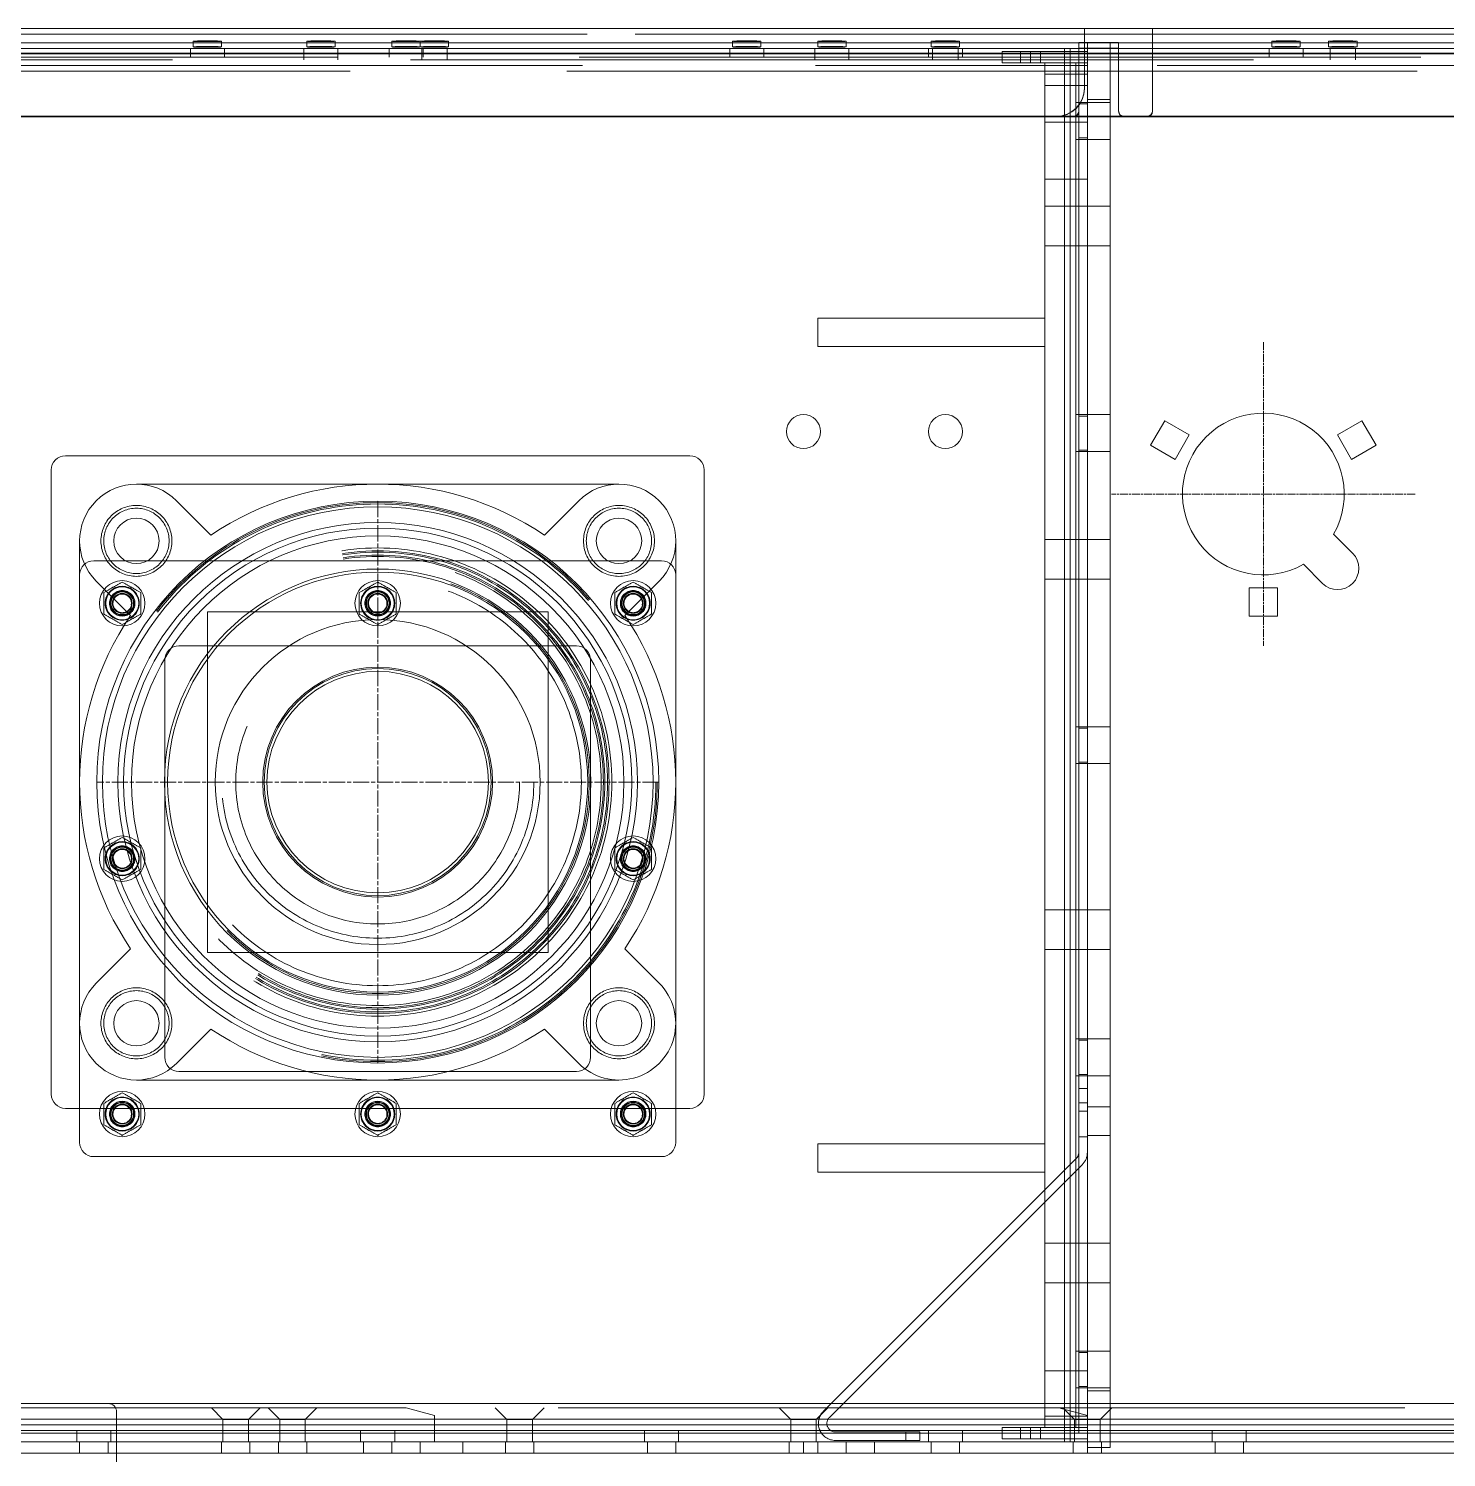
# Model space of a CAD drawing. Header units: millimetres. Extents: x 3220 to 226993, y 817 to 176024.
# Drawn here: x 89757 to 90257, y 42940 to 43443 of the extents above; entities that cross this region are included whole.
import ezdxf

# ---------------------------------------------------------------- set-up
doc = ezdxf.new("R2010")
doc.units = ezdxf.units.MM
doc.linetypes.add('CHAIN', pattern=[0.3543, 0.2362, -0.0295, 0.0591, -0.0295])
doc.linetypes.add('DASHED', pattern=[15, 7, -8])
doc.layers.add('Gewinde(DIN)', color=160, linetype='Continuous', lineweight=25)
for name, color, linetype, lineweight, true_color in [('Mittelpunktmarkierung(DIN)', 7, 'Continuous', 25, 0x3f3f3f), ('Sichtbare Kanten(DIN)', 7, 'Continuous', 50, 0x3f3f3f), ('Sichtbare tangentiale Kanten(DIN)', 7, 'Continuous', 50, 0x3f3f3f), ('Verdeckte Kanten(DIN)', 7, 'DASHED', 35, 0x3f3f3f), ('Verdeckte tangentiale Kanten(DIN)', 7, 'DASHED', 35, 0x3f3f3f)]:
    doc.layers.add(name, color=color, linetype=linetype, lineweight=lineweight, true_color=true_color)

# ---------------------------------------------------------------- blocks, each defined once
blk = doc.blocks.new('TKF 300 Motor F')
at = {"layer": 'Mittelpunktmarkierung(DIN)', "color": 1, "linetype": 'CHAIN', "lineweight": 0, "ltscale": 23.990969}
for p, q in [((-0.01, 99.01), (-0.01, -99)), ((98.99, 0), (-99.01, 0))]:
    blk.add_line(p, q, dxfattribs=at)
at = {"layer": 'Sichtbare Kanten(DIN)', "color": 5, "lineweight": 0}
for p, q in [((272.99, 265.54), (-750.01, 265.54)), ((272.99, 260.5), (272.99, 265.54)), ((272.99, 265.54), (272.99, 265.54)), ((246.99, 260.66), (260.99, 260.66)), ((246.99, 260.5), (246.99, 260.66)), ((246.99, 260.5), (246.99, 256.85)), ((249.99, 258.66), (246.99, 258.66)), ((246.99, 258.5), (249.99, 258.5)), ((246.99, 236.61), (246.99, 256.85)), ((249.99, 240.5), (249.99, 260.5)), ((257.99, 260.5), (249.99, 260.5)), ((257.99, 260.5), (257.99, 240.5)), ((260.99, 258.66), (257.99, 258.66)), ((260.99, 260.66), (260.99, 260.5)), ((260.99, 256.85), (260.99, 260.5)), ((260.99, 256.85), (260.99, 236.61)), ((272.99, 260.5), (272.99, 256.85)), ((272.99, 236.61), (272.99, 256.85)), ((246.99, 254.5), (249.99, 254.5)), ((246.99, 253.5), (249.99, 253.5)), ((249.99, 240.5), (249.99, -214.5)), ((257.99, 240.5), (257.99, -214.5)), ((244.99, 234.62), (-740.01, 234.62)), ((-740.01, 234.44), (244.99, 234.44)), ((245.99, 234.71), (245.99, -227.5)), ((246.99, 236.43), (246.99, 236.61)), ((260.99, 236.43), (260.99, 236.61)), ((270.99, 234.62), (262.99, 234.62)), ((262.99, 234.44), (270.99, 234.44)), ((272.99, 236.43), (272.99, 236.61)), ((-110.01, 115), (109.99, 115)), ((-115.01, -110), (-115.01, 110)), ((114.99, 110), (114.99, -110)), ((-85.01, 105), (-0.01, 105)), ((-0.01, 105), (84.99, 105)), ((-58.75, 87.03), (-70.87, 99.15)), ((70.85, 99.15), (58.74, 87.03)), ((-105.01, 0), (-105.01, 85)), ((104.99, 85), (104.99, 0)), ((-99.15, 70.86), (-87.04, 58.75)), ((87.02, 58.75), (99.13, 70.86)), ((-105.01, -85), (-105.01, 0)), ((104.99, 0), (104.99, -85)), ((-87.04, -58.74), (-99.15, -70.85)), ((99.13, -70.85), (87.02, -58.74)), ((-70.87, -99.14), (-58.75, -87.03)), ((58.74, -87.03), (70.85, -99.14)), ((-0.01, -105), (-85.01, -105)), ((84.99, -105), (-0.01, -105)), ((109.99, -115), (-110.01, -115)), ((249.99, -234.5), (249.99, -214.5)), ((257.99, -214.5), (257.99, -234.5)), ((241.99, -224.5), (245.99, -224.5)), ((241.99, -228.5), (241.99, -224.5)), ((249.99, -228.5), (-750.01, -228.5)), ((245.99, -227.5), (241.99, -227.5)), ((245.99, -227.5), (249.99, -227.5)), ((249.99, -232.5), (-750.01, -232.5)), ((249.99, -232.5), (-750.01, -232.5)), ((-750.01, -236.5), (249.99, -236.5)), ((249.99, -234.5), (249.99, -236.5)), ((249.99, -234.5), (257.99, -234.5))]:
    blk.add_line(p, q, dxfattribs=at)
for centre, radius in [((-0.01, 0), 99), ((-85.01, 85), 8), ((84.99, 85), 8), ((-0.01, 0), 89.5), ((-0.01, 0), 57.25), ((-0.01, 0), 40.5), ((-0.01, 0), 40), ((-0.01, 0), 39), ((-85.01, -85), 8), ((84.99, -85), 8)]:
    blk.add_circle(centre, radius, dxfattribs=at)
at = {"layer": 'Sichtbare Kanten(DIN)', "color": 1, "lineweight": 0}
blk.add_circle((-0.01, 0), 0.01, dxfattribs=at)
at = {"layer": 'Sichtbare Kanten(DIN)', "color": 5, "lineweight": 0}
for centre, radius, start, end in [((-110.01, 110), 5, 90, 180), ((109.99, 110), 5, 0, 90), ((-85.01, 85), 20, 45, 225), ((-0.01, 0), 105, 55.9806, 124.0194), ((84.99, 85), 20, 315, 135), ((-0.01, 0), 105, 145.9806, 214.0194), ((-0.01, 0), 105, 325.9806, 34.0194), ((-85.01, -85), 20, 135, 315), ((84.99, -85), 20, 225, 45), ((-0.01, 0), 105, 235.9806, 304.0194), ((-110.01, -110), 5, 180, 270), ((109.99, -110), 5, 270, 0)]:
    blk.add_arc(centre, radius, start, end, dxfattribs=at)
for centre in [(19.99, 261.09), (199.99, 261.09)]:
    blk.add_ellipse(centre, major_axis=(-5, 0), ratio=0.026186, dxfattribs=at)
for centre, major_axis, start_param, end_param in [((244.99, 236.61), (2, 0), 4.712389, 6.283185), ((244.99, 236.43), (2, 0), 4.712389, 6.283185), ((262.99, 236.61), (-2, 0), 0, 1.570796), ((262.99, 236.43), (-2, 0), 0, 1.570796), ((270.99, 236.61), (2, 0), 4.712389, 6.283185), ((270.99, 236.43), (2, 0), 4.712389, 6.283185)]:
    blk.add_ellipse(centre, major_axis=major_axis, ratio=0.996195, start_param=start_param, end_param=end_param, dxfattribs=at)
at = {"layer": 'Sichtbare tangentiale Kanten(DIN)', "color": 5, "lineweight": 0}
for p, q in [((-750.01, 265.54), (272.99, 265.54)), ((-750.01, 260.5), (246.99, 260.5)), ((-750.01, 256.85), (246.99, 256.85)), ((260.99, 260.5), (272.99, 260.5)), ((260.99, 256.85), (272.99, 256.85)), ((249.99, 240.5), (257.99, 240.5)), ((241.99, -224.5), (241.99, 234.44)), ((244.99, 234.44), (244.99, 234.62)), ((262.99, 234.44), (262.99, 234.62)), ((270.99, 234.44), (270.99, 234.62)), ((257.99, -214.5), (249.99, -214.5)), ((-250.01, -224.5), (241.99, -224.5))]:
    blk.add_line(p, q, dxfattribs=at)
for radius in [97, 91.5, 86.75, 75.09, 74]:
    blk.add_circle((-0.01, 0), radius, dxfattribs=at)
at = {"layer": 'Verdeckte Kanten(DIN)', "color": 5, "lineweight": 0, "ltscale": 26.048429}
blk.add_line((272.99, 263.54), (-750.01, 263.54), dxfattribs=at)
at = {"layer": 'Verdeckte Kanten(DIN)', "color": 5, "lineweight": 0, "ltscale": 0.38097}
for p, q in [((14.99, 259.09), (14.99, 261.09)), ((24.99, 259.09), (24.99, 261.09)), ((194.99, 259.09), (194.99, 261.09)), ((204.99, 259.09), (204.99, 261.09))]:
    blk.add_line(p, q, dxfattribs=at)
at = {"layer": 'Verdeckte Kanten(DIN)', "color": 5, "lineweight": 0, "ltscale": 0.761779}
for p, q in [((15.49, 258.5), (15.49, 254.5)), ((24.49, 258.5), (24.49, 254.5)), ((195.49, 258.5), (195.49, 254.5)), ((204.49, 258.5), (204.49, 254.5)), ((219.99, 257.5), (219.99, 253.5)), ((226.49, 257.5), (226.49, 253.5)), ((233.49, 257.5), (233.49, 253.5)), ((241.99, 254.5), (241.99, 258.5)), ((245.99, 250.5), (249.99, 250.5)), ((249.99, 239.5), (245.99, 239.5)), ((249.99, 226.5), (245.99, 226.5)), ((249.99, 129.5), (245.99, 129.5)), ((249.99, 116.5), (245.99, 116.5)), ((249.99, 19.5), (245.99, 19.5)), ((249.99, 6.5), (245.99, 6.5)), ((249.99, -90.5), (245.99, -90.5)), ((249.99, -103.5), (245.99, -103.5)), ((249.99, -200.5), (245.99, -200.5)), ((249.99, -213.5), (245.99, -213.5)), ((249.99, -224.5), (245.99, -224.5)), ((-106.01, -228.5), (-106.01, -232.5)), ((-94.01, -228.5), (-94.01, -232.5)), ((-6.01, -228.5), (-6.01, -232.5)), ((5.99, -228.5), (5.99, -232.5)), ((93.99, -228.5), (93.99, -232.5)), ((105.99, -228.5), (105.99, -232.5)), ((193.99, -228.5), (193.99, -232.5)), ((205.99, -228.5), (205.99, -232.5)), ((219.99, -227.5), (219.99, -231.5)), ((226.49, -227.5), (226.49, -231.5)), ((233.49, -227.5), (233.49, -231.5)), ((241.99, -228.5), (241.99, -232.5)), ((-105.01, -232.5), (-105.01, -236.5)), ((-95.01, -232.5), (-95.01, -236.5)), ((-5.01, -232.5), (-5.01, -236.5)), ((4.99, -232.5), (4.99, -236.5)), ((94.99, -232.5), (94.99, -236.5)), ((104.99, -232.5), (104.99, -236.5)), ((149.99, -232.5), (149.99, -236.5)), ((164.99, -232.5), (164.99, -236.5)), ((174.99, -232.5), (174.99, -236.5)), ((194.99, -232.5), (194.99, -236.5)), ((204.99, -232.5), (204.99, -236.5))]:
    blk.add_line(p, q, dxfattribs=at)
at = {"layer": 'Verdeckte Kanten(DIN)', "color": 5, "lineweight": 0, "ltscale": 2.991791}
for p, q in [((219.99, 257.5), (229.99, 257.5)), ((229.99, 253.5), (219.99, 253.5)), ((219.99, -227.5), (229.99, -227.5)), ((229.99, -231.5), (219.99, -231.5))]:
    blk.add_line(p, q, dxfattribs=at)
at = {"layer": 'Verdeckte Kanten(DIN)', "color": 5, "lineweight": 0, "ltscale": 3.809293}
for p, q in [((249.99, 257.5), (229.99, 257.5)), ((249.99, -231.5), (229.99, -231.5))]:
    blk.add_line(p, q, dxfattribs=at)
at = {"layer": 'Verdeckte Kanten(DIN)', "color": 5, "lineweight": 0, "ltscale": 1.523657}
for p, q in [((257.99, 258.66), (249.99, 258.66)), ((249.99, 239.5), (257.99, 239.5)), ((249.99, 226.5), (257.99, 226.5)), ((257.99, 203), (249.99, 203)), ((257.99, 189), (249.99, 189)), ((249.99, 129.5), (257.99, 129.5)), ((249.99, 116.5), (257.99, 116.5)), ((257.99, 85.5), (249.99, 85.5)), ((257.99, 71.5), (249.99, 71.5)), ((249.99, 19.5), (257.99, 19.5)), ((249.99, 6.5), (257.99, 6.5)), ((257.99, -45), (249.99, -45)), ((257.99, -59), (249.99, -59)), ((249.99, -90.5), (257.99, -90.5)), ((249.99, -103.5), (257.99, -103.5)), ((249.99, -114.5), (257.99, -114.5)), ((249.99, -124.5), (257.99, -124.5)), ((257.99, -162.5), (249.99, -162.5)), ((257.99, -176.5), (249.99, -176.5)), ((249.99, -200.5), (257.99, -200.5)), ((249.99, -213.5), (257.99, -213.5))]:
    blk.add_line(p, q, dxfattribs=at)
at = {"layer": 'Verdeckte Kanten(DIN)', "color": 5, "lineweight": 0, "ltscale": 25.386398}
blk.add_line((-750.01, 254.5), (246.99, 254.5), dxfattribs=at)
at = {"layer": 'Verdeckte Kanten(DIN)', "color": 5, "lineweight": 0, "ltscale": 3.047415}
blk.add_line((245.99, 253.5), (229.99, 253.5), dxfattribs=at)
at = {"layer": 'Verdeckte Kanten(DIN)', "color": 5, "lineweight": 0, "ltscale": 1.196656}
for q in [(241.99, 254.5), (245.99, 250.5)]:
    blk.add_line((241.99, 250.5), q, dxfattribs=at)
at = {"layer": 'Verdeckte Kanten(DIN)', "color": 5, "lineweight": 0, "ltscale": 0.19037}
blk.add_line((245.99, 253.5), (246.99, 253.5), dxfattribs=at)
at = {"layer": 'Verdeckte Kanten(DIN)', "color": 5, "lineweight": 0, "ltscale": 3.579878}
blk.add_line((245.99, 253.5), (245.99, 234.71), dxfattribs=at)
at = {"layer": 'Verdeckte Kanten(DIN)', "color": 5, "lineweight": 0, "ltscale": 29.027576}
for p, q in [((-60.01, 60), (59.99, 60)), ((-60.01, -60), (-60.01, 60)), ((59.99, 60), (59.99, -60)), ((59.99, -60), (-60.01, -60))]:
    blk.add_line(p, q, dxfattribs=at)
at = {"layer": 'Verdeckte Kanten(DIN)', "color": 5, "lineweight": 0, "ltscale": 0.571309}
for p, q in [((249.99, -108), (246.99, -108)), ((249.99, -116), (246.99, -116)), ((249.99, -125), (246.99, -125)), ((191, -232), (191, -229))]:
    blk.add_line(p, q, dxfattribs=at)
at = {"layer": 'Verdeckte Kanten(DIN)', "color": 5, "lineweight": 0, "ltscale": 1.495845}
for p, q in [((246.99, -113), (246.99, -108)), ((186, -229), (191, -229)), ((191, -232), (186, -232))]:
    blk.add_line(p, q, dxfattribs=at)
at = {"layer": 'Verdeckte Kanten(DIN)', "color": 5, "lineweight": 0, "ltscale": 3.335922}
blk.add_line((246.99, -113), (246.99, -130.52), dxfattribs=at)
at = {"layer": 'Verdeckte Kanten(DIN)', "color": 5, "lineweight": 0, "ltscale": 30.486076}
for p, q in [((246.11, -132.64), (157, -221.75)), ((248.23, -134.76), (159.12, -223.87))]:
    blk.add_line(p, q, dxfattribs=at)
at = {"layer": 'Verdeckte Kanten(DIN)', "color": 5, "lineweight": 0, "ltscale": 4.715426}
for p, q in [((186, -229), (161.24, -229)), ((161.24, -232), (186, -232))]:
    blk.add_line(p, q, dxfattribs=at)
at = {"layer": 'Verdeckte Kanten(DIN)', "color": 5, "lineweight": 0, "ltscale": 2.285536}
blk.add_line((241.99, -227.5), (229.99, -227.5), dxfattribs=at)
at = {"layer": 'Verdeckte Kanten(DIN)', "color": 5, "lineweight": 0, "ltscale": 24.951368}
blk.add_circle((-0.01, 0), 98.5, dxfattribs=at)
at = {"layer": 'Verdeckte Kanten(DIN)', "color": 5, "lineweight": 0, "ltscale": 24.824713}
blk.add_circle((-0.01, 0), 98, dxfattribs=at)
at = {"layer": 'Verdeckte Kanten(DIN)', "color": 5, "lineweight": 0, "ltscale": 14.959352}
for centre in [(-85.01, 85), (84.99, 85), (-85.01, -85), (84.99, -85)]:
    blk.add_circle(centre, 12.5, dxfattribs=at)
at = {"layer": 'Verdeckte Kanten(DIN)', "color": 5, "lineweight": 0, "ltscale": 13.762596}
for centre in [(-85.01, 85), (84.99, 85), (-85.01, -85), (84.99, -85)]:
    blk.add_circle(centre, 11.5, dxfattribs=at)
at = {"layer": 'Verdeckte Kanten(DIN)', "color": 5, "lineweight": 0, "ltscale": 24.77405}
blk.add_circle((-0.01, 0), 81.5, dxfattribs=at)
at = {"layer": 'Verdeckte Kanten(DIN)', "color": 5, "lineweight": 0, "ltscale": 24.318085}
blk.add_circle((-0.01, 0), 80, dxfattribs=at)
at = {"layer": 'Verdeckte Kanten(DIN)', "color": 5, "lineweight": 0, "ltscale": 25.162464}
blk.add_circle((-0.01, 0), 74.5, dxfattribs=at)
at = {"layer": 'Verdeckte Kanten(DIN)', "color": 5, "lineweight": 0, "ltscale": 24.233648}
blk.add_circle((-0.01, 0), 71.75, dxfattribs=at)
at = {"layer": 'Verdeckte Kanten(DIN)', "color": 5, "lineweight": 0, "ltscale": 23.883833}
blk.add_circle((-0.01, 0), 55, dxfattribs=at)
at = {"layer": 'Verdeckte Kanten(DIN)', "color": 5, "lineweight": 0, "ltscale": 25.331339}
blk.add_circle((-0.01, 0), 50, dxfattribs=at)
at = {"layer": 'Verdeckte Kanten(DIN)', "color": 5, "lineweight": 0, "ltscale": 0.448684}
blk.add_arc((243.99, -130.52), 3, 315, 0, dxfattribs=at)
at = {"layer": 'Verdeckte Kanten(DIN)', "color": 5, "lineweight": 0, "ltscale": 0.897467}
blk.add_arc((243.99, -130.52), 6, 315, 0, dxfattribs=at)
at = {"layer": 'Verdeckte Kanten(DIN)', "color": 5, "lineweight": 0, "ltscale": 2.692601}
blk.add_arc((161.24, -226), 6, 135, 270, dxfattribs=at)
at = {"layer": 'Verdeckte Kanten(DIN)', "color": 5, "lineweight": 0, "ltscale": 1.346251}
blk.add_arc((161.24, -226), 3, 135, 270, dxfattribs=at)
at = {"layer": 'Verdeckte Kanten(DIN)', "color": 5, "lineweight": 0, "ltscale": 5.984706}
for centre in [(19.99, 259.09), (199.99, 259.09)]:
    blk.add_ellipse(centre, major_axis=(5, 0), ratio=0.026186, dxfattribs=at)
at = {"layer": 'Verdeckte tangentiale Kanten(DIN)', "color": 5, "lineweight": 0, "ltscale": 26.048429}
blk.add_line((272.99, 263.54), (-750.01, 263.54), dxfattribs=at)
at = {"layer": 'Verdeckte tangentiale Kanten(DIN)', "color": 5, "lineweight": 0, "ltscale": 25.386398}
for p, q in [((246.99, 258.5), (-750.01, 258.5)), ((246.99, 256.68), (-750.01, 256.68))]:
    blk.add_line(p, q, dxfattribs=at)
at = {"layer": 'Verdeckte tangentiale Kanten(DIN)', "color": 5, "lineweight": 0, "ltscale": 0.761779}
for p, q in [((229.99, 253.5), (229.99, 257.5)), ((229.99, -231.5), (229.99, -227.5))]:
    blk.add_line(p, q, dxfattribs=at)
at = {"layer": 'Verdeckte tangentiale Kanten(DIN)', "color": 5, "lineweight": 0, "ltscale": 2.285536}
for p, q in [((272.99, 258.5), (260.99, 258.5)), ((272.99, 256.68), (260.99, 256.68))]:
    blk.add_line(p, q, dxfattribs=at)
at = {"layer": 'Verdeckte tangentiale Kanten(DIN)', "color": 5, "lineweight": 0, "ltscale": 25.055382}
blk.add_line((241.99, 250.5), (-742.01, 250.5), dxfattribs=at)
at = {"layer": 'Verdeckte tangentiale Kanten(DIN)', "color": 5, "lineweight": 0, "ltscale": 3.059311}
blk.add_line((241.99, 234.44), (241.99, 250.5), dxfattribs=at)
at = {"layer": 'Verdeckte tangentiale Kanten(DIN)', "color": 5, "lineweight": 0, "ltscale": 0.571309}
for p, q in [((246.99, -113), (249.99, -113)), ((186, -229), (186, -232))]:
    blk.add_line(p, q, dxfattribs=at)
at = {"layer": 'Verdeckte tangentiale Kanten(DIN)', "color": 5, "lineweight": 0, "ltscale": 25.078026}
blk.add_circle((-0.01, 0), 82.5, dxfattribs=at)
at = {"layer": 'Verdeckte tangentiale Kanten(DIN)', "color": 5, "lineweight": 0, "ltscale": 24.622061}
blk.add_circle((-0.01, 0), 81, dxfattribs=at)
at = {"layer": 'Verdeckte tangentiale Kanten(DIN)', "color": 5, "lineweight": 0, "ltscale": 24.166098}
blk.add_circle((-0.01, 0), 79.5, dxfattribs=at)
at = {"layer": 'Verdeckte tangentiale Kanten(DIN)', "color": 5, "lineweight": 0, "ltscale": 26.597906}
blk.add_circle((-0.01, 0), 78.75, dxfattribs=at)
blk = doc.blocks.new('TKF 300 2000 F')
at = {"layer": 'Sichtbare Kanten(DIN)', "color": 5, "lineweight": 0}
for p, q in [((-1999, 497), (-1999, 502.03)), ((-1999, 502.03), (-1999, 502.03)), ((-1, 502.03), (-1999, 502.03)), ((-2000, 495), (-2000, 492)), ((-2000, 495), (-1999, 495)), ((-1999, 497), (-1999, 493.35)), ((-2000, 492), (-1999, 492)), ((-1999, 491.9), (-2000, 491.9)), ((-2000, 7.1), (-2000, 491.9)), ((-1999, 481.07), (-1999, 493.35)), ((-1999, 481.07), (-1999, 480.9)), ((-1997, 7.1), (-1997, 474.92)), ((-11, 471.11), (-1989, 471.11)), ((-1989, 470.94), (-11, 470.94)), ((-1997, 7.1), (-2000, 7.1)), ((-2000, 7.1), (-2000, 7)), ((-2000, 4), (-2000, 7)), ((0, 7), (-2000, 7)), ((-1994, 10), (-1997, 10)), ((-1994, 10), (-1994, 7)), ((-2000, 4), (0, 4)), ((-2000, 0), (-2000, 4)), ((0, 4), (-2000, 4)), ((-2000, 0), (0, 0))]:
    blk.add_line(p, q, dxfattribs=at)
blk.add_circle((-1900, 360), 6, dxfattribs=at)
for centre in [(-1950, 497.58), (-1760, 497.58)]:
    blk.add_ellipse(centre, major_axis=(-5, 0), ratio=0.026186, dxfattribs=at)
for centre in [(-1989, 481.07), (-1989, 480.9)]:
    blk.add_ellipse(centre, major_axis=(-10, 0), ratio=0.996195, start_param=0, end_param=1.570796, dxfattribs=at)
at = {"layer": 'Sichtbare tangentiale Kanten(DIN)', "color": 5, "lineweight": 0}
for p, q in [((-1999, 502.03), (-1, 502.03)), ((-1999, 497), (-1, 497)), ((-1999, 493.35), (-1, 493.35)), ((-1994, 472.27), (-1994, 10)), ((-1989, 470.94), (-1989, 471.11)), ((-1994, 10), (-6, 10))]:
    blk.add_line(p, q, dxfattribs=at)
at = {"layer": 'Verdeckte Kanten(DIN)', "color": 5, "lineweight": 0, "ltscale": 25.437323}
for p, q in [((-1, 500.03), (-1999, 500.03)), ((-1999, 492), (-1, 492))]:
    blk.add_line(p, q, dxfattribs=at)
at = {"layer": 'Verdeckte Kanten(DIN)', "color": 5, "lineweight": 0, "ltscale": 0.571309}
for p, q in [((-1994, 495), (-1994, 492)), ((-1956, 492), (-1956, 495)), ((-1944, 492), (-1944, 495)), ((-1766, 492), (-1766, 495)), ((-1754, 492), (-1754, 495)), ((-2000, 489), (-1997, 489)), ((-1997, 475.5), (-2000, 475.5)), ((-1997, 463.5), (-2000, 463.5)), ((-1997, 365.5), (-2000, 365.5)), ((-1997, 353.5), (-2000, 353.5)), ((-1997, 255.5), (-2000, 255.5)), ((-1997, 243.5), (-2000, 243.5)), ((-1997, 145.5), (-2000, 145.5)), ((-1997, 133.5), (-2000, 133.5)), ((-1997, 35.5), (-2000, 35.5)), ((-1997, 23.5), (-2000, 23.5)), ((-1997, 10), (-2000, 10)), ((-1994, 7), (-1994, 4)), ((-1956, 7), (-1956, 4)), ((-1944, 7), (-1944, 4)), ((-1856, 7), (-1856, 4)), ((-1844, 7), (-1844, 4)), ((-1756, 7), (-1756, 4)), ((-1744, 7), (-1744, 4)), ((-1656, 7), (-1656, 4)), ((-1644, 7), (-1644, 4))]:
    blk.add_line(p, q, dxfattribs=at)
at = {"layer": 'Verdeckte Kanten(DIN)', "color": 5, "lineweight": 0, "ltscale": 0.38097}
for p, q in [((-1955, 495.58), (-1955, 497.58)), ((-1945, 495.58), (-1945, 497.58)), ((-1765, 495.58), (-1765, 497.58)), ((-1755, 495.58), (-1755, 497.58))]:
    blk.add_line(p, q, dxfattribs=at)
at = {"layer": 'Verdeckte Kanten(DIN)', "color": 5, "lineweight": 0, "ltscale": 0.380839}
blk.add_line((-1997, 491.9), (-1999, 491.9), dxfattribs=at)
at = {"layer": 'Verdeckte Kanten(DIN)', "color": 5, "lineweight": 0, "ltscale": 3.233633}
blk.add_line((-1997, 474.92), (-1997, 491.9), dxfattribs=at)
at = {"layer": 'Verdeckte Kanten(DIN)', "color": 5, "lineweight": 0, "ltscale": 0.897467}
for p, q in [((-1994, 489), (-1997, 489)), ((-1994, 492), (-1994, 489))]:
    blk.add_line(p, q, dxfattribs=at)
at = {"layer": 'Verdeckte Kanten(DIN)', "color": 5, "lineweight": 0, "ltscale": 1.971787}
blk.add_line((-2000, 13.32), (-1990, 16), dxfattribs=at)
at = {"layer": 'Verdeckte Kanten(DIN)', "color": 5, "lineweight": 0, "ltscale": 25.208158}
blk.add_line((-1990, 16), (-10, 16), dxfattribs=at)
at = {"layer": 'Verdeckte Kanten(DIN)', "color": 5, "lineweight": 0, "ltscale": 1.104296}
for p, q in [((-1904.5, 11.9), (-1908.6, 16)), ((-1895.5, 11.9), (-1891.4, 16)), ((-1704.5, 11.9), (-1708.6, 16)), ((-1695.5, 11.9), (-1691.4, 16))]:
    blk.add_line(p, q, dxfattribs=at)
at = {"layer": 'Verdeckte Kanten(DIN)', "color": 5, "lineweight": 0, "ltscale": 2.692601}
for p, q in [((-1904.5, 11.9), (-1895.5, 11.9)), ((-1704.5, 11.9), (-1695.5, 11.9))]:
    blk.add_line(p, q, dxfattribs=at)
at = {"layer": 'Verdeckte Kanten(DIN)', "color": 5, "lineweight": 0, "ltscale": 1.50461}
for p, q in [((-1904.5, 4), (-1904.5, 11.9)), ((-1895.5, 4), (-1895.5, 11.9)), ((-1704.5, 4), (-1704.5, 11.9)), ((-1695.5, 4), (-1695.5, 11.9))]:
    blk.add_line(p, q, dxfattribs=at)
at = {"layer": 'Verdeckte Kanten(DIN)', "color": 5, "lineweight": 0, "ltscale": 0.761779}
for p, q in [((-1955, 0), (-1955, 4)), ((-1945, 0), (-1945, 4)), ((-1905, 0), (-1905, 4)), ((-1895, 0), (-1895, 4)), ((-1855, 0), (-1855, 4)), ((-1845, 0), (-1845, 4)), ((-1755, 0), (-1755, 4)), ((-1745, 0), (-1745, 4)), ((-1705, 0), (-1705, 4)), ((-1695, 0), (-1695, 4)), ((-1655, 0), (-1655, 4)), ((-1645, 0), (-1645, 4))]:
    blk.add_line(p, q, dxfattribs=at)
at = {"layer": 'Verdeckte Kanten(DIN)', "color": 5, "lineweight": 0, "ltscale": 5.984706}
for centre in [(-1950, 495.58), (-1760, 495.58)]:
    blk.add_ellipse(centre, major_axis=(5, 0), ratio=0.026186, dxfattribs=at)
at = {"layer": 'Verdeckte tangentiale Kanten(DIN)', "color": 5, "lineweight": 0, "ltscale": 25.437323}
for p, q in [((-1, 500.03), (-1999, 500.03)), ((-1, 495), (-1999, 495)), ((-1, 493.17), (-1999, 493.17))]:
    blk.add_line(p, q, dxfattribs=at)
at = {"layer": 'Verdeckte tangentiale Kanten(DIN)', "color": 5, "lineweight": 0, "ltscale": 3.18604}
blk.add_line((-1994, 489), (-1994, 472.27), dxfattribs=at)
at = {"layer": 'Verdeckte tangentiale Kanten(DIN)', "color": 5, "lineweight": 0, "ltscale": 25.310009}
blk.add_line((-6, 489), (-1994, 489), dxfattribs=at)
blk = doc.blocks.new('175')
at = {"xscale": -1}
blk.add_blockref('TKF 300 Motor F', (-12772.01, -265.54), dxfattribs=at)
blk.add_blockref('TKF 300 2000 F', (-11022, -502.03))
blk = doc.blocks.new('300x650 for TKF 300 R')
at = {"layer": 'Sichtbare Kanten(DIN)', "color": 6, "lineweight": 0}
for p, q in [((-365, -113), (-365, -116)), ((-360, -116), (-365, -116)), ((-365, -130.5), (-365, -116)), ((360, -116), (-360, -116)), ((-362, -133.5), (192, -133.5))]:
    blk.add_line(p, q, dxfattribs=at)
blk.add_arc((-362, -130.5), 3, 180, 270, dxfattribs=at)
blk = doc.blocks.new('126.1')
at = {"lineweight": 0, "rotation": 180}
blk.add_blockref('300x650 for TKF 300 R', (0, -116), dxfattribs=at)
blk = doc.blocks.new('154.1 L')
blk.add_blockref('126.1', (367.21, -4.83, 0))
blk = doc.blocks.new('175.1 L')
blk.add_blockref('154.1 L', (-2.21, 4.83, 0))
blk = doc.blocks.new('174')
at = {"layer": 'Gewinde(DIN)', "color": 30, "lineweight": 0}
for centre in [(-12362, -202.53), (-12272, -202.53), (-12182, -202.53), (-12362, -292.53), (-12182, -292.53), (-12362, -382.53), (-12272, -382.53), (-12182, -382.53)]:
    blk.add_arc(centre, 3.26, 280, 190, dxfattribs=at)
at = {"layer": 'Mittelpunktmarkierung(DIN)', "color": 1, "linetype": 'CHAIN', "lineweight": 0, "ltscale": 11.889819}
for p, q in [((-12584, -110.53), (-12584, -217.53)), ((-12637.5, -164.03), (-12530.5, -164.03))]:
    blk.add_line(p, q, dxfattribs=at)
at = {"layer": 'Sichtbare Kanten(DIN)', "color": 30, "lineweight": 0}
for p, q in [((-13045, 0), (-12022, 0)), ((-11023, 0), (-13021, 0)), ((-13017, -30.92), (-12032, -30.92)), ((-12032, -31.1), (-13017, -31.1)), ((-11033, -30.92), (-13011, -30.92)), ((-13011, -31.1), (-11033, -31.1)), ((-12522, -33.03), (-12522, -31.1)), ((-12522, -33.03), (-12522, -53.03)), ((-12522, -33.03), (-12507, -33.03)), ((-12507, -31.1), (-12507, -33.03)), ((-12507, -53.03), (-12507, -33.03)), ((-12522, -53.03), (-12522, -473.03)), ((-12507, -53.03), (-12507, -473.03)), ((-12507, -102.03), (-12427, -102.03)), ((-12427, -112.03), (-12427, -102.03)), ((-12427, -112.03), (-12507, -112.03)), ((-12623.74, -146.86), (-12618.74, -138.2)), ((-12618.74, -138.2), (-12610.08, -143.2)), ((-12557.92, -143.2), (-12549.26, -138.2)), ((-12549.26, -138.2), (-12544.26, -146.86)), ((-12610.08, -143.2), (-12615.08, -151.86)), ((-12552.92, -151.86), (-12557.92, -143.2)), ((-12615.08, -151.86), (-12623.74, -146.86)), ((-12544.26, -146.86), (-12552.92, -151.86)), ((-12615.47, -184.89), (-12608.75, -178.17)), ((-12598.14, -188.78), (-12604.86, -195.5)), ((-12172, -187.53), (-12372, -187.53)), ((-12377, -192.53), (-12377, -392.53)), ((-12167, -392.53), (-12167, -192.53)), ((-12589, -207.03), (-12589, -197.03)), ((-12589, -197.03), (-12579, -197.03)), ((-12579, -197.03), (-12579, -207.03)), ((-12579, -207.03), (-12589, -207.03)), ((-12202, -217.53), (-12342, -217.53)), ((-12347, -222.53), (-12347, -362.53)), ((-12197, -362.53), (-12197, -222.53)), ((-12342, -367.53), (-12202, -367.53)), ((-12507, -393.03), (-12427, -393.03)), ((-12427, -403.03), (-12427, -393.03)), ((-12372, -397.53), (-12172, -397.53)), ((-12427, -403.03), (-12507, -403.03)), ((-12522, -473.03), (-12522, -493.03)), ((-12507, -493.03), (-12507, -473.03)), ((-12507, -493.03), (-12522, -493.03)), ((-13022, -494.03), (-12022, -494.03)), ((-11022, -495.03), (-13022, -495.03)), ((-13022, -498.03), (-11022, -498.03)), ((-11022, -498.03), (-13022, -498.03)), ((-13022, -498.03), (-12022, -498.03)), ((-13022, -498.03), (-12022, -498.03)), ((-13022, -502.03), (-11022, -502.03)), ((-12022, -502.03), (-13022, -502.03))]:
    blk.add_line(p, q, dxfattribs=at)
for centre, radius in [((-12472, -142.03), 6), ((-12472, -142.03), 6), ((-12362, -202.53), 8), ((-12272, -202.53), 8), ((-12182, -202.53), 8), ((-12362, -202.53), 5.8), ((-12362, -202.53), 4), ((-12362, -202.53), 4), ((-12362, -202.53), 3.5), ((-12272, -202.53), 5.8), ((-12272, -202.53), 4), ((-12272, -202.53), 4), ((-12272, -202.53), 3.5), ((-12182, -202.53), 5.8), ((-12182, -202.53), 4), ((-12182, -202.53), 4), ((-12182, -202.53), 3.5), ((-12362, -292.53), 8), ((-12362, -292.53), 5.8), ((-12182, -292.53), 8), ((-12182, -292.53), 5.8), ((-12362, -292.53), 4), ((-12362, -292.53), 4), ((-12362, -292.53), 3.5), ((-12182, -292.53), 4), ((-12182, -292.53), 4), ((-12182, -292.53), 3.5), ((-12362, -382.53), 8), ((-12362, -382.53), 5.8), ((-12272, -382.53), 8), ((-12272, -382.53), 5.8), ((-12182, -382.53), 8), ((-12182, -382.53), 5.8), ((-12362, -382.53), 4), ((-12362, -382.53), 4), ((-12362, -382.53), 3.5), ((-12272, -382.53), 4), ((-12272, -382.53), 4), ((-12272, -382.53), 3.5), ((-12182, -382.53), 4), ((-12182, -382.53), 4), ((-12182, -382.53), 3.5)]:
    blk.add_circle(centre, radius, dxfattribs=at)
for centre, radius, start, end in [((-12584, -164.03), 28.5, 240.2575, 209.7425), ((-12610.16, -190.2), 7.5, 135, 315), ((-12372, -192.53), 5, 90, 180), ((-12172, -192.53), 5, 0, 90), ((-12342, -222.53), 5, 90, 180), ((-12202, -222.53), 5, 0, 90), ((-12342, -362.53), 5, 180, 270), ((-12202, -362.53), 5, 270, 0), ((-12372, -392.53), 5, 180, 270), ((-12172, -392.53), 5, 270, 0)]:
    blk.add_arc(centre, radius, start, end, dxfattribs=at)
at = {"layer": 'Sichtbare Kanten(DIN)', "color": 30, "lineweight": 0, "extrusion": (0, 0, -1)}
for centre in [(-12612, -4.45), (-12432, -4.45), (-12252, -4.45)]:
    blk.add_ellipse(centre, major_axis=(5, 0), ratio=0.026186, dxfattribs=at)
at = {"layer": 'Sichtbare Kanten(DIN)', "color": 30, "lineweight": 0}
for centre in [(-12592, -4.45), (-12402, -4.45), (-12212, -4.45)]:
    blk.add_ellipse(centre, major_axis=(-5, 0), ratio=0.026186, dxfattribs=at)
for points in [[(-12362, -195.03), (-12365.25, -196.9), (-12368.5, -198.78)], [(-12355.5, -198.78), (-12358.75, -196.9), (-12362, -195.03)], [(-12272, -195.03), (-12275.25, -196.9), (-12278.5, -198.78)], [(-12265.5, -198.78), (-12268.75, -196.9), (-12272, -195.03)], [(-12182, -195.03), (-12185.25, -196.9), (-12188.5, -198.78)], [(-12175.5, -198.78), (-12178.75, -196.9), (-12182, -195.03)], [(-12368.5, -198.78), (-12368.5, -202.53), (-12368.5, -206.29)], [(-12355.5, -206.29), (-12355.5, -202.53), (-12355.5, -198.78)], [(-12278.5, -198.78), (-12278.5, -202.53), (-12278.5, -206.29)], [(-12265.5, -206.29), (-12265.5, -202.53), (-12265.5, -198.78)], [(-12188.5, -198.78), (-12188.5, -202.53), (-12188.5, -206.29)], [(-12175.5, -206.29), (-12175.5, -202.53), (-12175.5, -198.78)], [(-12368.5, -206.29), (-12365.25, -208.16), (-12362, -210.04)], [(-12362, -210.04), (-12358.75, -208.16), (-12355.5, -206.29)], [(-12278.5, -206.29), (-12275.25, -208.16), (-12272, -210.04)], [(-12272, -210.04), (-12268.75, -208.16), (-12265.5, -206.29)], [(-12188.5, -206.29), (-12185.25, -208.16), (-12182, -210.04)], [(-12182, -210.04), (-12178.75, -208.16), (-12175.5, -206.29)], [(-12362, -285.03), (-12365.25, -286.9), (-12368.5, -288.78)], [(-12355.5, -288.78), (-12358.75, -286.9), (-12362, -285.03)], [(-12182, -285.03), (-12185.25, -286.9), (-12188.5, -288.78)], [(-12175.5, -288.78), (-12178.75, -286.9), (-12182, -285.03)], [(-12368.5, -288.78), (-12368.5, -292.53), (-12368.5, -296.29)], [(-12355.5, -296.29), (-12355.5, -292.53), (-12355.5, -288.78)], [(-12188.5, -288.78), (-12188.5, -292.53), (-12188.5, -296.29)], [(-12175.5, -296.29), (-12175.5, -292.53), (-12175.5, -288.78)], [(-12368.5, -296.29), (-12365.25, -298.16), (-12362, -300.04)], [(-12362, -300.04), (-12358.75, -298.16), (-12355.5, -296.29)], [(-12188.5, -296.29), (-12185.25, -298.16), (-12182, -300.04)], [(-12182, -300.04), (-12178.75, -298.16), (-12175.5, -296.29)], [(-12362, -375.03), (-12365.25, -376.9), (-12368.5, -378.78)], [(-12355.5, -378.78), (-12358.75, -376.9), (-12362, -375.03)], [(-12272, -375.03), (-12275.25, -376.9), (-12278.5, -378.78)], [(-12265.5, -378.78), (-12268.75, -376.9), (-12272, -375.03)], [(-12182, -375.03), (-12185.25, -376.9), (-12188.5, -378.78)], [(-12175.5, -378.78), (-12178.75, -376.9), (-12182, -375.03)], [(-12368.5, -378.78), (-12368.5, -382.53), (-12368.5, -386.29)], [(-12355.5, -386.29), (-12355.5, -382.53), (-12355.5, -378.78)], [(-12278.5, -378.78), (-12278.5, -382.53), (-12278.5, -386.29)], [(-12265.5, -386.29), (-12265.5, -382.53), (-12265.5, -378.78)], [(-12188.5, -378.78), (-12188.5, -382.53), (-12188.5, -386.29)], [(-12175.5, -386.29), (-12175.5, -382.53), (-12175.5, -378.78)], [(-12368.5, -386.29), (-12365.25, -388.16), (-12362, -390.04)], [(-12362, -390.04), (-12358.75, -388.16), (-12355.5, -386.29)], [(-12278.5, -386.29), (-12275.25, -388.16), (-12272, -390.04)], [(-12272, -390.04), (-12268.75, -388.16), (-12265.5, -386.29)], [(-12188.5, -386.29), (-12185.25, -388.16), (-12182, -390.04)], [(-12182, -390.04), (-12178.75, -388.16), (-12175.5, -386.29)]]:
    blk.add_rational_spline(points, [1, 1.15470053838, 1], degree=2, dxfattribs=at)
at = {"layer": 'Sichtbare tangentiale Kanten(DIN)', "color": 30, "lineweight": 0}
for p, q in [((-12022, 0), (-13045, 0)), ((-13021, 0), (-11023, 0)), ((-13021, -5.03), (-11023, -5.03)), ((-12022, -5.03), (-13019, -5.03)), ((-13021, -8.68), (-11023, -8.68)), ((-12022, -8.68), (-13019, -8.68)), ((-12507, -53.03), (-12522, -53.03)), ((-12522, -473.03), (-12507, -473.03)), ((-13016, -492.03), (-11028, -492.03)), ((-12522, -490.03), (-13014, -490.03)), ((-12030, -490.03), (-12507, -490.03))]:
    blk.add_line(p, q, dxfattribs=at)
at = {"layer": 'Verdeckte Kanten(DIN)', "color": 30, "lineweight": 0, "ltscale": 26.048429}
blk.add_line((-13045, -2), (-12022, -2), dxfattribs=at)
at = {"layer": 'Verdeckte Kanten(DIN)', "color": 30, "lineweight": 0, "ltscale": 25.437323}
for p, q in [((-11023, -2), (-13021, -2)), ((-13021, -10.03), (-11023, -10.03))]:
    blk.add_line(p, q, dxfattribs=at)
at = {"layer": 'Verdeckte Kanten(DIN)', "color": 30, "lineweight": 0, "ltscale": 0.38097}
for p, q in [((-12617, -6.45), (-12617, -4.45)), ((-12607, -6.45), (-12607, -4.45)), ((-12597, -6.45), (-12597, -4.45)), ((-12587, -6.45), (-12587, -4.45)), ((-12437, -6.45), (-12437, -4.45)), ((-12427, -6.45), (-12427, -4.45)), ((-12407, -6.45), (-12407, -4.45)), ((-12397, -6.45), (-12397, -4.45)), ((-12257, -6.45), (-12257, -4.45)), ((-12247, -6.45), (-12247, -4.45)), ((-12217, -6.45), (-12217, -4.45)), ((-12207, -6.45), (-12207, -4.45))]:
    blk.add_line(p, q, dxfattribs=at)
at = {"layer": 'Verdeckte Kanten(DIN)', "color": 30, "lineweight": 0, "ltscale": 0.761779}
for p, q in [((-12616.5, -7.03), (-12616.5, -11.03)), ((-12607.5, -7.03), (-12607.5, -11.03)), ((-12438, -11.03), (-12438, -7.03)), ((-12426, -11.03), (-12426, -7.03)), ((-12258, -11.03), (-12258, -7.03)), ((-12246, -11.03), (-12246, -7.03)), ((-12578, -494.03), (-12578, -498.03)), ((-12577, -502.03), (-12577, -498.03)), ((-12577, -498.03), (-12577, -502.03)), ((-12567, -502.03), (-12567, -498.03)), ((-12567, -498.03), (-12567, -502.03)), ((-12566, -494.03), (-12566, -498.03)), ((-12527, -502.03), (-12527, -498.03)), ((-12517, -502.03), (-12517, -498.03)), ((-12478, -494.03), (-12478, -498.03)), ((-12477, -502.03), (-12477, -498.03)), ((-12477, -498.03), (-12477, -502.03)), ((-12467, -502.03), (-12467, -498.03)), ((-12467, -498.03), (-12467, -502.03)), ((-12466, -494.03), (-12466, -498.03)), ((-12378, -494.03), (-12378, -498.03)), ((-12377, -502.03), (-12377, -498.03)), ((-12377, -498.03), (-12377, -502.03)), ((-12367, -502.03), (-12367, -498.03)), ((-12367, -498.03), (-12367, -502.03)), ((-12366, -494.03), (-12366, -498.03)), ((-12327, -502.03), (-12327, -498.03)), ((-12317, -502.03), (-12317, -498.03)), ((-12302, -498.03), (-12302, -502.03)), ((-12287, -498.03), (-12287, -502.03)), ((-12278, -494.03), (-12278, -498.03)), ((-12277, -502.03), (-12277, -498.03)), ((-12277, -498.03), (-12277, -502.03)), ((-12267, -502.03), (-12267, -498.03)), ((-12267, -498.03), (-12267, -502.03)), ((-12266, -494.03), (-12266, -498.03)), ((-12247, -502.03), (-12247, -498.03)), ((-12237, -502.03), (-12237, -498.03)), ((-12178, -494.03), (-12178, -498.03)), ((-12177, -502.03), (-12177, -498.03)), ((-12177, -498.03), (-12177, -502.03)), ((-12167, -502.03), (-12167, -498.03)), ((-12167, -498.03), (-12167, -502.03)), ((-12166, -494.03), (-12166, -498.03))]:
    blk.add_line(p, q, dxfattribs=at)
at = {"layer": 'Verdeckte Kanten(DIN)', "color": 30, "lineweight": 0, "ltscale": 0.571309}
for p, q in [((-12598, -10.03), (-12598, -7.03)), ((-12586, -10.03), (-12586, -7.03)), ((-12408, -10.03), (-12408, -7.03)), ((-12396, -10.03), (-12396, -7.03)), ((-12218, -10.03), (-12218, -7.03)), ((-12206, -10.03), (-12206, -7.03)), ((-12578, -495.03), (-12578, -498.03)), ((-12566, -495.03), (-12566, -498.03)), ((-12478, -495.03), (-12478, -498.03)), ((-12466, -495.03), (-12466, -498.03)), ((-12378, -495.03), (-12378, -498.03)), ((-12366, -495.03), (-12366, -498.03)), ((-12278, -495.03), (-12278, -498.03)), ((-12266, -495.03), (-12266, -498.03)), ((-12178, -495.03), (-12178, -498.03)), ((-12166, -495.03), (-12166, -498.03))]:
    blk.add_line(p, q, dxfattribs=at)
at = {"layer": 'Verdeckte Kanten(DIN)', "color": 30, "lineweight": 0, "ltscale": 25.386398}
blk.add_line((-12022, -11.03), (-13019, -11.03), dxfattribs=at)
at = {"layer": 'Verdeckte Kanten(DIN)', "color": 30, "lineweight": 0, "ltscale": 2.393412}
for p, q in [((-12522, -12.03), (-12522, -20.03)), ((-12507, -20.03), (-12507, -12.03))]:
    blk.add_line(p, q, dxfattribs=at)
at = {"layer": 'Verdeckte Kanten(DIN)', "color": 30, "lineweight": 0, "ltscale": 2.856945}
for p, q in [((-12522, -12.03), (-12507, -12.03)), ((-12522, -62.53), (-12507, -62.53)), ((-12522, -76.53), (-12507, -76.53)), ((-12522, -180.03), (-12507, -180.03)), ((-12522, -194.03), (-12507, -194.03)), ((-12522, -310.53), (-12507, -310.53)), ((-12522, -324.53), (-12507, -324.53)), ((-12522, -428.03), (-12507, -428.03)), ((-12522, -442.03), (-12507, -442.03))]:
    blk.add_line(p, q, dxfattribs=at)
at = {"layer": 'Verdeckte Kanten(DIN)', "color": 30, "lineweight": 0, "ltscale": 2.106962}
for p, q in [((-12522, -31.1), (-12522, -20.03)), ((-12507, -20.03), (-12507, -31.1))]:
    blk.add_line(p, q, dxfattribs=at)
at = {"layer": 'Verdeckte Kanten(DIN)', "color": 30, "lineweight": 0, "ltscale": 25.208158}
blk.add_line((-13012, -486.03), (-11032, -486.03), dxfattribs=at)
at = {"layer": 'Verdeckte Kanten(DIN)', "color": 30, "lineweight": 0, "ltscale": 1.104296}
for p, q in [((-12526.5, -490.13), (-12530.6, -486.03)), ((-12517.5, -490.13), (-12513.4, -486.03)), ((-12326.5, -490.13), (-12330.6, -486.03)), ((-12317.5, -490.13), (-12313.4, -486.03)), ((-12246.5, -490.13), (-12250.6, -486.03)), ((-12237.5, -490.13), (-12233.4, -486.03))]:
    blk.add_line(p, q, dxfattribs=at)
at = {"layer": 'Verdeckte Kanten(DIN)', "color": 30, "lineweight": 0, "ltscale": 1.971787}
blk.add_line((-12282, -486.03), (-12292, -488.71), dxfattribs=at)
at = {"layer": 'Verdeckte Kanten(DIN)', "color": 30, "lineweight": 0, "ltscale": 24.189648}
blk.add_line((-12282, -486.03), (-12032, -486.03), dxfattribs=at)
at = {"layer": 'Verdeckte Kanten(DIN)', "color": 30, "lineweight": 0, "ltscale": 2.692601}
for p, q in [((-12526.5, -490.13), (-12517.5, -490.13)), ((-12326.5, -490.13), (-12317.5, -490.13)), ((-12237.5, -490.13), (-12246.5, -490.13))]:
    blk.add_line(p, q, dxfattribs=at)
at = {"layer": 'Verdeckte Kanten(DIN)', "color": 30, "lineweight": 0, "ltscale": 1.50461}
for p, q in [((-12526.5, -498.03), (-12526.5, -490.13)), ((-12517.5, -498.03), (-12517.5, -490.13)), ((-12326.5, -498.03), (-12326.5, -490.13)), ((-12317.5, -498.03), (-12317.5, -490.13)), ((-12246.5, -498.03), (-12246.5, -490.13)), ((-12237.5, -498.03), (-12237.5, -490.13))]:
    blk.add_line(p, q, dxfattribs=at)
at = {"layer": 'Verdeckte Kanten(DIN)', "color": 30, "lineweight": 0, "ltscale": 1.775174}
blk.add_line((-12292, -498.03), (-12292, -488.71), dxfattribs=at)
at = {"layer": 'Verdeckte Kanten(DIN)', "color": 30, "lineweight": 0, "ltscale": 7.180437}
for centre in [(-12362, -202.53), (-12272, -202.53), (-12182, -202.53), (-12362, -292.53), (-12182, -292.53), (-12362, -382.53), (-12272, -382.53), (-12182, -382.53)]:
    blk.add_circle(centre, 6, dxfattribs=at)
at = {"layer": 'Verdeckte Kanten(DIN)', "color": 30, "lineweight": 0, "ltscale": 5.385303}
for centre in [(-12362, -202.53), (-12272, -202.53), (-12182, -202.53), (-12362, -292.53), (-12182, -292.53), (-12362, -382.53), (-12272, -382.53), (-12182, -382.53)]:
    blk.add_circle(centre, 4.5, dxfattribs=at)
at = {"layer": 'Verdeckte Kanten(DIN)', "color": 30, "lineweight": 0, "ltscale": 5.026276}
for centre in [(-12362, -202.53), (-12272, -202.53), (-12182, -202.53), (-12362, -292.53), (-12182, -292.53), (-12362, -382.53), (-12272, -382.53), (-12182, -382.53)]:
    blk.add_circle(centre, 4.2, dxfattribs=at)
at = {"layer": 'Verdeckte Kanten(DIN)', "color": 30, "lineweight": 0, "ltscale": 3.977319}
for centre in [(-12362, -202.53), (-12272, -202.53), (-12182, -202.53), (-12362, -292.53), (-12182, -292.53), (-12362, -382.53), (-12272, -382.53), (-12182, -382.53)]:
    blk.add_circle(centre, 3.32, dxfattribs=at)
at = {"layer": 'Verdeckte Kanten(DIN)', "color": 30, "lineweight": 0, "ltscale": 0.001099}
for centre in [(-12362, -292.53), (-12182, -292.53)]:
    blk.add_arc(centre, 3.26, 190, 190.1107, dxfattribs=at)
at = {"layer": 'Verdeckte Kanten(DIN)', "color": 30, "lineweight": 0, "ltscale": 0.000568857}
for centre in [(-12362, -382.53), (-12272, -382.53), (-12182, -382.53)]:
    blk.add_arc(centre, 3.26, 190, 190.0618, dxfattribs=at)
at = {"layer": 'Verdeckte Kanten(DIN)', "color": 30, "lineweight": 0, "ltscale": 5.984706, "extrusion": (0, 0, -1)}
for centre in [(-12612, -6.45), (-12432, -6.45), (-12252, -6.45)]:
    blk.add_ellipse(centre, major_axis=(-5, 0), ratio=0.026186, dxfattribs=at)
at = {"layer": 'Verdeckte Kanten(DIN)', "color": 30, "lineweight": 0, "ltscale": 5.984706}
for centre in [(-12592, -6.45), (-12402, -6.45), (-12212, -6.45)]:
    blk.add_ellipse(centre, major_axis=(5, 0), ratio=0.026186, dxfattribs=at)
at = {"layer": 'Verdeckte tangentiale Kanten(DIN)', "color": 30, "lineweight": 0, "ltscale": 26.048429}
blk.add_line((-13045, -2), (-12022, -2), dxfattribs=at)
at = {"layer": 'Verdeckte tangentiale Kanten(DIN)', "color": 30, "lineweight": 0, "ltscale": 25.437323}
for p, q in [((-11023, -2), (-13021, -2)), ((-11023, -7.03), (-13021, -7.03)), ((-11023, -8.86), (-13021, -8.86))]:
    blk.add_line(p, q, dxfattribs=at)
at = {"layer": 'Verdeckte tangentiale Kanten(DIN)', "color": 30, "lineweight": 0, "ltscale": 25.386398}
for p, q in [((-13019, -7.03), (-12022, -7.03)), ((-13019, -8.86), (-12022, -8.86))]:
    blk.add_line(p, q, dxfattribs=at)
at = {"layer": 'Verdeckte tangentiale Kanten(DIN)', "color": 30, "lineweight": 0, "ltscale": 25.310009}
blk.add_line((-11028, -13.03), (-13016, -13.03), dxfattribs=at)
at = {"layer": 'Verdeckte tangentiale Kanten(DIN)', "color": 30, "lineweight": 0, "ltscale": 25.055382}
blk.add_line((-13014, -15.03), (-12030, -15.03), dxfattribs=at)
at = {"layer": 'Verdeckte tangentiale Kanten(DIN)', "color": 30, "lineweight": 0, "ltscale": 2.856945}
for p, q in [((-12522, -16.03), (-12507, -16.03)), ((-12507, -20.03), (-12522, -20.03)), ((-12507, -489.03), (-12522, -489.03)), ((-12507, -490.03), (-12522, -490.03))]:
    blk.add_line(p, q, dxfattribs=at)

msp = doc.modelspace()

# ---------------------------------------------------------------- block references
at = {"xscale": -1}
for name, p in [('175', (77108.01, 43443.05)), ('174', (77608.01, 43443.05))]:
    msp.add_blockref(name, p, dxfattribs=at)
for p in [(89058.01, 42941.02), (89558.01, 42941.02)]:
    msp.add_blockref('175.1 L', p)

doc.saveas('drawing.dxf')
